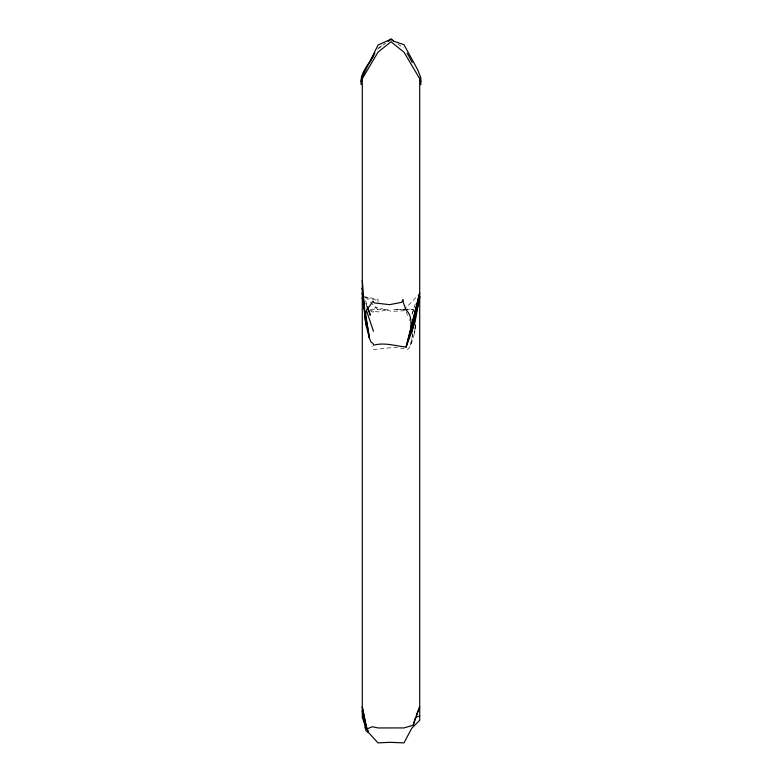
<?xml version="1.0" encoding="UTF-8"?>
<svg xmlns="http://www.w3.org/2000/svg" width="782" height="782" viewBox="0 0 782 782"><rect width="100%" height="100%" fill="white"/><g stroke="black" fill="none" stroke-linecap="round" stroke-linejoin="round"><path stroke-width="0.59" stroke-dasharray="3.91 2.93" d="M415.154 327.13C414.831 334.598 412.3 341.93 408.908 348.498L406.435 349.632C395.281 345.38 384.363 349.212 373.141 349.427L372.017 346.416M415.516 324.638L414.499 333.259L415.633 324.862M412.828 332.751L410.472 345.752L412.779 333.865M415.31 303.954L411.645 315.234L414.616 307.531M404.411 309.584L393.678 309.584L403.981 309.858L418.878 294.491M377.501 49.227L385.653 43.196M378.468 47.995L384.245 43.929M404.49 310.757L391.44 311.324L375.301 307.072L373.141 312.243L370.932 311.236M403.981 309.858L412.974 309.662M370.424 309.584L388.322 309.584L378.019 311.95L370.15 310.444M405.604 309.584L413.961 309.584M363.415 296.583L378.019 299.301L378.019 302.556M365.663 297.277L378.019 300.562M397.755 43.929L403.532 47.995M365.605 297.052L378.019 309.858M409.211 319.476L409.748 320.591M406.132 311.803L408.439 317.326M365.693 303.133L366.963 306.427M365.595 300.571L367.423 306.212"/><path stroke-width="1.17" d="M419.709 297.942L411.879 331.353L406.083 347.032C395.076 345.976 384.764 342.164 373.522 345.204L373.014 343.318L371.02 342.154L369.515 338.479L365.908 324.853L362.291 292.918L364.001 303.709M408.507 338.889L419.709 292.918L406.073 347.061L410.423 330.942C411.029 324.921 411.85 318.323 408.507 312.878L406.073 309.828L403.326 302.624L403.082 299.398L401.655 302.331L389.544 304.657L374.255 302.898L373.014 301.08L369.29 306.583L367.823 307.473C364.774 312.458 365.135 318.45 365.8 324.022L362.291 280.494M363.259 714.201L362.291 710.779L365.204 727.749L366.787 729L372.408 726.732L378.019 727.944L403.981 727.925L413.199 725.217L415.095 718.521M413.199 725.217L419.709 706.772L416.268 715.276M361.147 81.387L362.457 78.141M369.769 62.492L374.871 53.108M362.291 76.89L378.019 45.112L391 39.188L393.893 41.221M373.698 55.698C368.439 64.701 359.437 73.303 361.147 84.691M388.371 41.182L391 39.1L393.629 41.182M388.107 41.221L391 39.188M415.408 717.407L419.709 715.931M394.773 41.573L403.981 44.701L417.793 69.921L420.853 77.926L420.853 84.691M407.129 53.108L412.231 62.492M365.79 726.116L362.291 717.671L362.291 78.738L378.019 52.169L391 41.769L403.981 52.169L419.709 78.738L419.709 720.261L411.752 728.257L403.981 742.9L389.739 742.313L378.019 742.9L368.41 732.46L366.005 730.75L365.204 727.749M367.1 729.293L368.41 732.46L367.12 727.895M419.543 78.141L420.853 81.387M366.963 306.427L370.355 315.234L367.794 307.336M363.063 300.249L362.291 297.942L364.842 312.243M366.533 310.62L373.464 331.353M362.291 707.436L366.787 729L362.291 706.772M365.272 314.628L365.908 318.206M366.328 320.591L369.515 338.479L365.526 313.299M419.709 296.573L414.998 322.292L411.879 331.353L419.709 296.573M362.496 290.308L362.291 287.923L362.477 290.347"/></g></svg>
